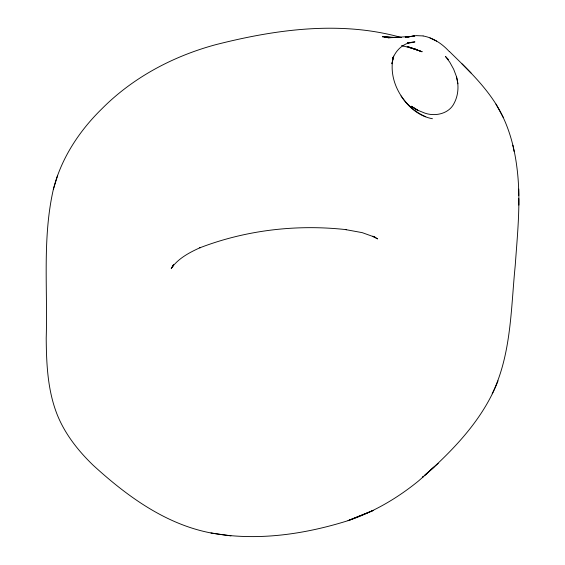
<?xml version="1.0" encoding="UTF-8"?>
<svg xmlns="http://www.w3.org/2000/svg" width="565" height="565" viewBox="0 0 565 565"><rect width="100%" height="100%" fill="white"/><g stroke="black" fill="none" stroke-linecap="round" stroke-linejoin="round"><path stroke-width="0.85" d="M449.387 51.457C466.132 67.856 483.379 84.157 495.971 104.115C507.688 122.859 513.924 144.407 516.749 166.209C521.248 199.205 517.554 232.568 515.224 265.578C510.88 308.525 511.438 354.05 492.2 393.777M401.524 37.573C340.709 20.389 275.911 29.352 215.71 44.684C173.187 56.175 132.987 77.426 101.834 108.854C79.185 130.995 61.133 158.461 53.35 189.395C42.283 238.077 47.757 288.581 46.21 338.018C46.415 363.796 47.594 390.26 57.157 414.519C64.904 433.969 78.097 450.672 93.034 465.122C126.595 495.851 165.383 524.264 210.971 532.965C256.715 541.327 304.055 534.462 348.047 520.662C373.868 511.996 397.569 498.055 418.623 480.879C450.672 452.749 482.333 421.313 498.033 380.831M57.651 175.277L53.35 189.395M173.427 264.731L172.41 266.998L173.363 264.964M173.003 265.592L171.216 268.446C178.229 258.332 189.586 252.421 200.533 247.491L199.812 247.816C246.227 229.976 297.098 224.143 346.458 229.673L345.328 229.552L362.193 232.639L375.047 237.244L372.738 236.219L377.597 238.889L373.38 236.375M423.623 476.274L422.338 477.418L423.609 476.288M433.913 467.142L424.915 475.137L438.221 463.335M407.817 42.848L414.929 41.902L409.618 42.636C401.87 44.805 395.677 50.829 392.936 58.35L393.473 56.613L391.926 63.781L393.544 56.097C387.195 80.343 403.177 107.357 425.784 116.743M423.03 35.92L416.207 35.623L407.704 36.958L414.562 35.962L405.246 37.113L412.683 36.372L387.936 37.77L398.325 37.403L384.504 37.233L395.451 37.558L382.35 36.725L392.449 37.551M210.971 532.965L230.944 535.903M402.125 45.483L403.735 45.744L402.216 45.433M432.444 118.721C419.145 116.369 408.22 107.004 401.023 95.93M401.821 45.617L417.69 49.826L410.953 47.841L422.041 51.733L407.655 46.634M423.185 35.969C433.306 37.827 442.155 43.788 449.013 51.288M407.125 46.485L422.041 51.733M407.817 46.733L410.169 47.566M429.965 37.933L436.611 41.139M411.362 106.347L417.796 110.309L411.122 106.213L417.563 110.133L424.145 112.859C434.534 116.863 448.885 114.137 454.161 103.19C458.505 94.998 458.971 85.251 456.414 76.423L457.904 83.782M471.005 72.977L462.057 63.902M448.462 59.608L445.46 56.436L449.832 62.291L453.66 69.227L456.435 76.529M503.288 117.428L495.971 104.115M512.872 145.191L514.129 151.519M518.712 189.12L518.776 195.575M518.79 198.633L518.854 205.088M350.653 519.595L348.047 520.662L373.416 510.393L350.653 519.595M411.934 42.559L407.789 42.884L411.934 42.559"/></g></svg>
